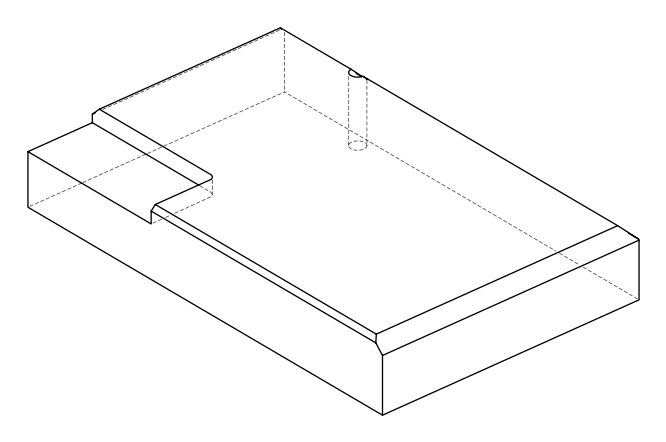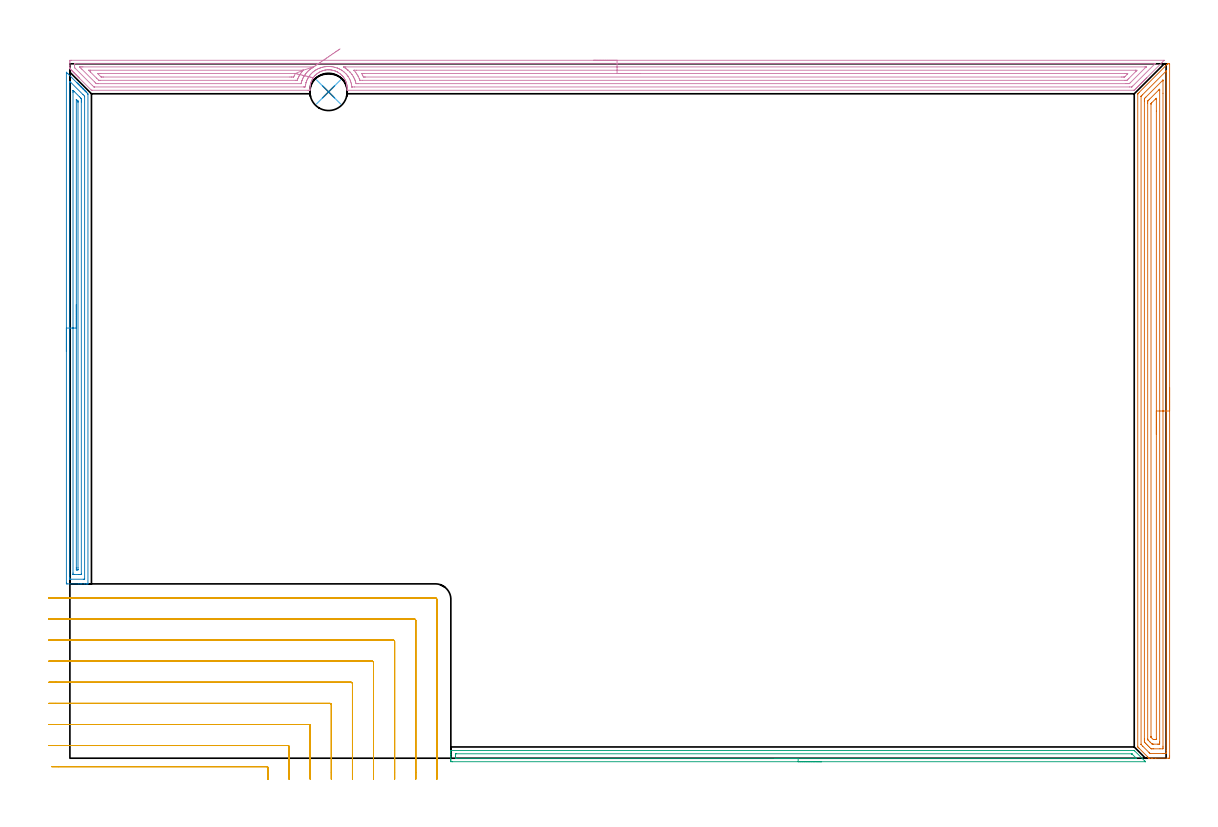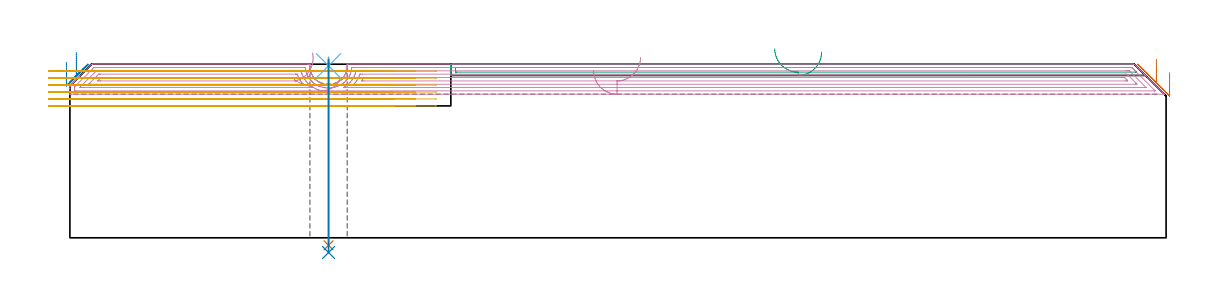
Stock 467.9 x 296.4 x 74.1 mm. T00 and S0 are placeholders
(PLAN: 8 operations, 4 tool changes, 62.9 min)
(1 AREA_MILL | FG_CHAMFER_SURFACE | UGT0205_001 | 11.87 min | 27412 mm3)
(2 AREA_MILL_1 | FG_CHAMFER_SURFACE_1 | UGT0205_001 | 7.03 min | 9617 mm3)
(3 AREA_MILL_2 | FG_CHAMFER_SURFACE_2 | UGT0205_001 | 4.89 min | 3418 mm3)
(4 AREA_MILL_3 | FG_CHAMFER_SURFACE_3 | UGT0205_001 | 18.44 min | 37206 mm3)
(5 MILL_CORNER_NOTCH_RECTANGULAR | CORNER_NOTCH_RECTANGULAR | NXT0201_011 | Follow Part, ap 3, ae 75% | 20.02 min | 214909 mm3)
(6 SPOT_DRILL | STEP1HOLE | NXT0321_9005460120000 | 0.03 min | 24 mm3)
(7 DRILL_THROUGH_HOLE_INTO_CENTER | STEP1HOLE | NXT0301_065 | 0.32 min | 4984 mm3)
(8 DRILL_TO_ENLARGE_THROUGH_HOLE | STEP1HOLE | UGT0301_241 | 0.33 min | 9225 mm3)
(TOOL UGT0205_001 | Chamfer Mill 20 x 3 x 45 deg. | D20 FL50 Z2)
(TOOL NXT0201_011 | ENDMILL 12mm [2P460-1200-NA 1630] | D12 FL38 Z6)
(TOOL NXT0321_9005460120000 | NC Spot Drill, 142deg, 12mm, Carbide, Uncoated | D12 PA142 FL30 Z2)
(TOOL NXT0301_065 | Carbide Drill 9.4mm [860.1-0940-075A1-MM 2214] | D9.4 PA140 FL98 Z2)
(TOOL UGT0301_241 | Twist Drill 15.9 mm | D15.9 PA118 FL120 Z2)
(OP 1 AREA_MILL)
G17 G21 G94 G90
T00 M6
G54
G17 G0 G90 X469.4 Y158.2 S1061 M3
G43 Z84.1 H0
Z70.5
G94 G1 Y158.162 Z69.628 F250.
Y158.048 Z68.763
Y157.859 Z67.912
Y157.597 Z67.08
Y157.263 Z66.274
Y156.86 Z65.5
Y156.391 Z64.764
Y155.86 Z64.072
Y155.271 Z63.429
Y154.628 Z62.84
Y153.936 Z62.308
Y153.2 Z61.84
Y152.426 Z61.437
Y151.62 Z61.103
Y150.788 Z60.841
Y149.936 Z60.652
Y149.072 Z60.538
Y148.2 Z60.5
Y0.953
X469.399 Y0.632 Z60.501
X469.394 Y0.064 Z60.504
X469.392 Y0.008 Z60.506
X468.83 Y0. Z61.068
X463.49 Z66.404
X462.078 Z67.818
X461.71 Z68.184
X460.624 Z69.274
X460.599 Y0.001 Z69.299
X460.598 Y0.002 Z69.3
X460.564 Y0.036 Z69.335
X460.375 Y0.223 Z69.521
X460.265 Y0.334 Z69.633
X460.045 Y0.555 Z69.855
X456.326 Y4.274 Z73.574
X455.967 Y4.632 Z73.93
X455.804 Y4.796 Z74.09
X455.8 Y5.103 Z74.1
Y283.247
X455.805 Y283.603 Z74.091
X455.935 Y283.737 Z73.962
X456.4 Y284.2 Z73.499
X468.265 Y296.066 Z61.633
X468.385 Y296.187 Z61.511
X468.565 Y296.364 Z61.333
X468.6 Y296.393 Z61.297
X468.607 Y296.397 Z61.29
X468.634 Y296.4 Z61.264
X469.391 Y296.399 Z60.505
X469.4 Y296.269 Z60.5
Y148.2
X467.986 Z61.914
Y3.269
X467.982 Y2.421 Z61.918
X467.98 Y2.38 Z61.92
X467.94 Y2.01 Z61.96
X467.466 Y2.002 Z62.434
X467.05 Y2.001 Z62.85
X466.578 Y2. Z63.322
X461.238 Z68.662
X461.134 Y2.003 Z68.766
X461.082 Y2.006 Z68.818
X461.058 Y2.01 Z68.842
X461.013 Y2.049 Z68.887
X460.82 Y2.233 Z69.08
X460.629 Y2.421 Z69.271
X457.947 Y5.104 Z71.953
X457.26 Y5.801 Z72.64
X457.221 Y5.863 Z72.679
X457.217 Y5.952 Z72.683
X457.215 Y5.998 Z72.685
Y282.398
X457.217 Y282.445 Z72.683
X457.221 Y282.535 Z72.679
X457.237 Y282.576 Z72.663
X457.26 Y282.603 Z72.64
X457.579 Y282.927 Z72.321
X457.897 Y283.247 Z72.003
X467.838 Y293.187 Z62.062
X467.94 Y293.287 Z61.96
X467.975 Y293.318 Z61.925
X467.979 Y293.32 Z61.921
X467.982 Y293.285 Z61.918
X467.984 Y293.224 Z61.916
X467.986 Y293.131 Z61.914
Y293.085
Y148.2
X466.572 Z63.328
X466.571 Y5.104 Z63.329
X466.57 Y4.691 Z63.33
X466.567 Y4.209 Z63.333
X466.565 Y4.012 Z63.335
X466.365 Y4.003 Z63.535
X465.27 Y4. Z64.63
X462.6 Z67.3
X461.917 Y4.001 Z67.983
X461.71 Y4.005 Z68.19
X461.504 Y4.01 Z68.396
X461.295 Y4.209 Z68.605
X460.82 Y4.68 Z69.08
X460.396 Y5.104 Z69.504
X459.93 Y5.569 Z69.97
X459.503 Y5.998 Z70.397
X459.04 Y6.471 Z70.86
X458.636 Y6.892 Z71.264
X458.632 Y7.303 Z71.268
X458.629 Y7.787 Z71.271
Y8.2
Y280.564
X458.63 Y280.976 Z71.27
X458.634 Y281.458 Z71.266
X458.635 Y281.506 Z71.265
X458.659 Y281.548 Z71.241
X458.721 Y281.616 Z71.179
X458.801 Y281.699 Z71.099
X459.04 Y281.941 Z70.86
X459.245 Y282.146 Z70.655
X466.434 Y289.334 Z63.466
X466.488 Y289.387 Z63.412
X466.535 Y289.428 Z63.366
X466.559 Y289.449 Z63.341
X466.565 Y289.423 Z63.335
X466.569 Y289.241 Z63.331
X466.571 Y289.095 Z63.329
X466.572 Y283.824 Z63.328
Y148.2
X465.157 Z64.743
Y6.892
X465.152 Y6.116 Z64.748
X465.15 Y6.01 Z64.75
X465.046 Y6.007 Z64.854
X464.824 Y6.003 Z65.076
X464.38 Y6. Z65.52
X462.6 Z67.3
X462.154 Y6.003 Z67.746
X462.043 Y6.006 Z67.857
X461.989 Y6.01 Z67.911
X461.93 Y6.031 Z67.97
X461.71 Y6.246 Z68.19
X461.057 Y6.892 Z68.843
X460.82 Y7.129 Z69.08
X460.165 Y7.787 Z69.735
X460.071 Y7.888 Z69.829
X460.049 Y7.914 Z69.851
X460.047 Y7.934 Z69.853
X460.045 Y7.982 Z69.855
X460.043 Y8.177 Z69.857
Y279.67
X460.049 Y280.445 Z69.851
X460.058 Y280.497 Z69.842
X460.118 Y280.564 Z69.782
X460.468 Y280.918 Z69.432
X460.82 Y281.272 Z69.08
X464.584 Y285.036 Z65.316
X464.77 Y285.219 Z65.13
X464.932 Y285.375 Z64.968
X465.15 Y285.581 Z64.75
X465.156 Y285.15 Z64.744
X465.157 Y285.036 Z64.743
Y148.2
X463.743 Z66.157
X463.742 Y8.427 Z66.158
X463.739 Y8.172 Z66.161
X463.736 Y8.012 Z66.164
X463.659 Y8.008 Z66.241
X463.49 Y8.003 Z66.41
X463.277 Y8.001 Z66.623
X462.6 Y8.01 Z67.3
X462.382 Y8.028 Z67.518
X461.71 Y8.688 Z68.19
X461.493 Y8.915 Z68.408
X461.468 Y8.942 Z68.432
X461.464 Y9.016 Z68.436
X461.459 Y9.151 Z68.441
X461.457 Y9.321 Z68.443
Y279.029
X461.461 Y279.349 Z68.439
X461.464 Y279.428 Z68.436
X461.471 Y279.461 Z68.429
X461.5 Y279.494 Z68.4
X461.668 Y279.67 Z68.232
X461.689 Y279.691 Z68.211
X463.456 Y281.458 Z66.444
X463.474 Y281.475 Z66.427
X463.49 Y281.49 Z66.41
X463.736 Y281.695 Z66.164
X463.74 Y281.458 Z66.16
X463.742 Y281.205 Z66.158
X463.743 Y276.181 Z66.157
Y148.2
Y147.328 Z66.195
Y146.463 Z66.309
Y145.612 Z66.498
Y144.78 Z66.76
Y143.974 Z67.094
Y143.2 Z67.497
Y142.464 Z67.965
Y141.772 Z68.496
Y141.129 Z69.086
Y140.54 Z69.729
Y140.008 Z70.421
Y139.54 Z71.157
Y139.137 Z71.931
Y138.803 Z72.737
Y138.541 Z73.569
Y138.352 Z74.42
Y138.238 Z75.285
Y138.2 Z76.157
G0 Z84.1
M5
M2
(OP 2 AREA_MILL_1)
G17 G21 G94 G90
T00 M6
G54
G17 G0 G90 X-1.5 Y173.6 S1061 M3
G43 Z84.1 H0
Z74.9
G94 G1 Y173.638 Z74.028 F250.
Y173.752 Z73.164
Y173.941 Z72.312
Y174.203 Z71.48
Y174.537 Z70.674
Y174.94 Z69.9
Y175.408 Z69.164
Y175.94 Z68.472
Y176.529 Z67.829
Y177.172 Z67.24
Y177.864 Z66.709
Y178.6 Z66.24
Y179.374 Z65.837
Y180.18 Z65.503
Y181.012 Z65.241
Y181.864 Z65.052
Y182.728 Z64.938
Y183.6 Z64.9
Y292.572
X-1.494 Y292.774 Z64.903
X-1.492 Y292.782 Z64.904
X-1.472 Y292.774 Z64.925
X-1.009 Y292.309 Z65.391
X-0.911 Y292.212 Z65.487
X-0.877 Y292.178 Z65.522
X2.951 Y288.35 Z69.349
X2.995 Y288.305 Z69.394
X3.204 Y288.096 Z69.603
X3.249 Y288.053 Z69.646
X3.293 Y288.007 Z69.692
X3.501 Y287.8 Z69.9
X3.546 Y287.756 Z69.943
X3.591 Y287.71 Z69.99
X3.797 Y287.503 Z70.196
X3.843 Y287.459 Z70.24
X3.889 Y287.412 Z70.288
X4.093 Y287.207 Z70.492
X4.14 Y287.161 Z70.537
X4.187 Y287.114 Z70.586
X4.39 Y286.911 Z70.789
X4.437 Y286.864 Z70.834
X4.485 Y286.816 Z70.884
X4.686 Y286.615 Z71.085
X4.734 Y286.567 Z71.131
X4.782 Y286.518 Z71.181
X4.982 Y286.318 Z71.381
X5.031 Y286.27 Z71.428
X5.08 Y286.22 Z71.479
X5.279 Y286.022 Z71.678
X5.328 Y285.973 Z71.725
X5.378 Y285.922 Z71.777
X5.575 Y285.726 Z71.974
X5.625 Y285.676 Z72.022
X5.676 Y285.624 Z72.075
X5.871 Y285.429 Z72.27
X5.922 Y285.379 Z72.319
X5.974 Y285.327 Z72.373
X6.168 Y285.133 Z72.567
X6.22 Y285.082 Z72.616
X6.272 Y285.029 Z72.671
X6.464 Y284.837 Z72.863
X6.517 Y284.785 Z72.913
X6.57 Y284.731 Z72.969
X6.76 Y284.54 Z73.159
X6.814 Y284.488 Z73.211
X6.868 Y284.433 Z73.267
X7.057 Y284.244 Z73.455
X7.111 Y284.191 Z73.508
X7.423 Y283.877 Z73.823
X7.702 Y283.588 Z74.098
X7.7 Y283.264 Z74.1
Y74.575
X7.697 Y74.41 Z74.088
X7.646 Y74.407 Z74.037
X7.238 Y74.4 Z73.637
X6.919 Z73.318
X6.22 Z72.615
X4.979 Z71.376
X4.437 Z70.832
X3.817 Z70.212
X-1.182 Z65.216
X-1.492 Y74.41 Z64.906
X-1.499 Y74.719 Z64.899
Y74.73
X-1.5 Y183.6 Z64.9
X-0.086 Z66.314
X-0.085 Y288.669 Z66.315
X-0.084 Y288.736 Z66.316
X-0.079 Y288.868 Z66.321
X-0.075 Y288.915 Z66.325
X-0.059 Y288.903 Z66.341
X-0.019 Y288.866 Z66.381
X0.247 Y288.603 Z66.647
X5.607 Y283.241 Z72.007
X6.22 Y282.619 Z72.62
X6.279 Y282.542 Z72.679
X6.283 Y282.414 Z72.683
X6.285 Y282.348 Z72.685
Y76.677
X6.283 Y76.544 Z72.683
X6.28 Y76.456 Z72.68
X6.277 Y76.408 Z72.677
X6.269 Y76.407 Z72.669
X6.22 Y76.404 Z72.62
X5.736 Y76.4 Z72.136
X0.387 Y76.401 Z66.787
X-0.019 Y76.408 Z66.381
X-0.071 Y76.41 Z66.329
X-0.08 Y76.611 Z66.32
X-0.084 Y76.743 Z66.316
X-0.085 Y76.809 Z66.315
X-0.086 Y76.876 Z66.314
Y183.6
X1.328 Z67.728
X1.329 Y284.135 Z67.729
X1.33 Y284.569 Z67.73
X1.334 Y285.029 Z67.734
X1.335 Y285.051 Z67.735
X1.366 Y285.029 Z67.766
X1.763 Y284.636 Z68.163
X4.053 Y282.348 Z70.453
X4.437 Y281.962 Z70.837
X4.689 Y281.705 Z71.089
X4.815 Y281.574 Z71.215
X4.865 Y281.512 Z71.265
X4.866 Y281.454 Z71.266
X4.87 Y281.02 Z71.27
X4.871 Y280.56 Z71.271
Y280.125
Y78.597
X4.869 Y78.488 Z71.269
X4.867 Y78.434 Z71.267
X4.865 Y78.415 Z71.265
X4.829 Y78.41 Z71.229
X4.631 Y78.402 Z71.031
X4.437 Y78.401 Z70.837
X3.742 Y78.4 Z70.142
X1.959 Z68.359
X1.763 Y78.401 Z68.163
X1.567 Y78.402 Z67.967
X1.436 Y78.406 Z67.836
X1.338 Y78.41 Z67.738
X1.336 Y78.453 Z67.736
X1.332 Y78.597 Z67.732
X1.329 Y79.032 Z67.729
X1.328 Y183.6 Z67.728
X2.743 Z69.143
Y281.087
X2.744 Y281.175 Z69.144
X2.745 Y281.196 Z69.145
X2.746 Y281.197 Z69.146
X2.751 Y281.195 Z69.151
X2.788 Y281.16 Z69.188
X3.389 Y280.56 Z69.789
X3.431 Y280.512 Z69.831
X3.451 Y280.487 Z69.851
X3.452 Y280.468 Z69.852
X3.455 Y280.378 Z69.855
X3.457 Y280.196 Z69.857
Y279.832
Y81.278
X3.456 Y80.561 Z69.856
X3.454 Y80.476 Z69.854
X3.45 Y80.425 Z69.85
X3.445 Y80.41 Z69.845
X3.422 Y80.407 Z69.822
X3.315 Y80.403 Z69.715
X3.1 Y80.401 Z69.5
X2.885 Y80.403 Z69.285
X2.778 Y80.407 Z69.178
X2.755 Y80.41 Z69.155
X2.75 Y80.424 Z69.15
X2.748 Y80.473 Z69.148
X2.743 Y81.189 Z69.143
Y81.278
Y183.6
Y184.472 Z69.181
Y185.336 Z69.295
Y186.188 Z69.483
Y187.02 Z69.746
Y187.826 Z70.08
Y188.6 Z70.482
Y189.336 Z70.951
Y190.028 Z71.482
Y190.671 Z72.072
Y191.26 Z72.715
Y191.792 Z73.407
Y192.26 Z74.143
Y192.663 Z74.917
Y192.997 Z75.723
Y193.259 Z76.555
Y193.448 Z77.406
Y193.562 Z78.271
Y193.6 Z79.143
G0 Z84.1
M5
M2
(OP 3 AREA_MILL_2)
G17 G21 G94 G90
T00 M6
G54
G17 G0 G90 X320.85 Y-1.5 S1061 M3
G43 Z84.1 H0
Z79.3
G94 G1 X320.812 Z78.428 F250.
X320.698 Z77.564
X320.509 Z76.712
X320.247 Z75.88
X319.913 Z75.074
X319.51 Z74.3
X319.042 Z73.564
X318.51 Z72.872
X317.921 Z72.229
X317.278 Z71.64
X316.586 Z71.109
X315.85 Z70.64
X315.076 Z70.237
X314.27 Z69.903
X313.438 Z69.641
X312.586 Z69.452
X311.722 Z69.338
X310.85 Z69.3
X163.328
X163.201 Y-1.499 Z69.301
X162.607 Y-1.491 Z69.305
X162.604 Y-1.484 Z69.311
X162.6 Y-0.886 Z69.909
Y-0.595 Z70.2
Y0.007 Z70.801
Y0.59 Z71.387
Y0.9 Z71.696
Y1.483 Z72.279
Y1.793 Z72.588
Y2.413 Z73.213
Y2.874 Z73.673
X162.603 Y3.243 Z74.034
X162.606 Y3.292 Z74.083
X162.608 Y3.297 Z74.088
X162.755 Y3.3 Z74.1
X454.038
X454.306 Y3.294 Z74.091
X454.433 Y3.167 Z73.966
X454.467 Y3.133 Z73.933
X458.796 Y-1.195 Z69.603
X458.935 Y-1.333 Z69.464
X459.094 Y-1.494 Z69.304
Y-1.497 Z69.301
Y-1.499 Z69.299
X459.019 Y-1.5 Z69.3
X310.85
Y-0.086 Z70.714
X164.985 Y-0.085 Z70.715
X164.893 Y-0.084 Z70.716
X164.708 Y-0.079 Z70.721
X164.609 Y-0.075 Z70.725
X164.606 Y-0.048 Z70.752
X164.604 Y0.007 Z70.807
X164.6 Y0.392 Z71.192
X164.601 Y0.9 Z71.7
X164.602 Y1.284 Z72.084
X164.61 Y1.793 Z72.593
X164.624 Y1.879 Z72.679
X164.8 Y1.883 Z72.683
X164.893 Y1.885 Z72.685
X453.054
X453.146 Y1.884 Z72.684
X453.238 Y1.881 Z72.681
X453.26 Y1.879 Z72.679
X453.274 Y1.869 Z72.669
X453.303 Y1.845 Z72.645
X453.357 Y1.793 Z72.593
X454.93 Y0.219 Z71.019
X455.138 Y0.007 Z70.807
X455.206 Y-0.067 Z70.733
X455.212 Y-0.079 Z70.721
X455.177 Y-0.082 Z70.718
X455.115 Y-0.084 Z70.716
X455.023 Y-0.085 Z70.715
X454.93 Y-0.086 Z70.714
X310.85
X309.978 Z70.752
X309.114 Z70.866
X308.262 Z71.055
X307.43 Z71.317
X306.624 Z71.651
X305.85 Z72.054
X305.114 Z72.523
X304.422 Z73.054
X303.779 Z73.643
X303.19 Z74.286
X302.658 Z74.979
X302.19 Z75.714
X301.787 Z76.488
X301.453 Z77.294
X301.191 Z78.126
X301.002 Z78.978
X300.888 Z79.843
X300.85 Z80.714
G0 Z84.1
M5
M2
(OP 4 AREA_MILL_3)
G17 G21 G94 G90
T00 M6
G54
G17 G0 G90 X223.55 Y297.9 S1061 M3
G43 Z84.1 H0
Z71.3
G94 G1 X223.588 Z70.428 F250.
X223.702 Z69.563
X223.891 Z68.712
X224.153 Z67.88
X224.487 Z67.074
X224.89 Z66.3
X225.358 Z65.564
X225.89 Z64.872
X226.479 Z64.229
X227.122 Z63.64
X227.814 Z63.108
X228.55 Z62.64
X229.324 Z62.237
X230.13 Z61.903
X230.962 Z61.641
X231.814 Z61.452
X232.678 Z61.338
X233.55 Z61.3
X466.976
X467.067 Y297.894 Z61.304
X467.081 Y297.892 Z61.305
X467.067 Y297.866 Z61.332
X466.231 Y297.03 Z62.169
X459.66 Y290.459 Z68.738
X459.616 Y290.416 Z68.783
X459.406 Y290.206 Z68.993
X459.363 Y290.162 Z69.035
X459.318 Y290.118 Z69.081
X459.11 Y289.909 Z69.29
X459.066 Y289.864 Z69.333
X459.02 Y289.82 Z69.379
X458.813 Y289.612 Z69.587
X458.768 Y289.567 Z69.63
X458.722 Y289.521 Z69.677
X458.516 Y289.316 Z69.883
X458.471 Y289.27 Z69.927
X458.424 Y289.223 Z69.976
X458.219 Y289.019 Z70.18
X458.174 Y288.972 Z70.225
X458.126 Y288.925 Z70.274
X457.923 Y288.722 Z70.477
X457.876 Y288.675 Z70.522
X457.828 Y288.627 Z70.572
X457.626 Y288.426 Z70.773
X457.579 Y288.378 Z70.819
X457.53 Y288.329 Z70.87
X457.329 Y288.129 Z71.07
X457.282 Y288.08 Z71.117
X457.232 Y288.031 Z71.168
X457.033 Y287.832 Z71.367
X456.984 Y287.783 Z71.414
X456.934 Y287.733 Z71.466
X456.736 Y287.535 Z71.664
X456.687 Y287.485 Z71.712
X456.636 Y287.435 Z71.764
X456.439 Y287.239 Z71.96
X456.389 Y287.188 Z72.009
X456.338 Y287.137 Z72.062
X456.142 Y286.942 Z72.257
X456.092 Y286.891 Z72.306
X456.04 Y286.839 Z72.36
X455.846 Y286.645 Z72.554
X455.795 Y286.593 Z72.604
X455.742 Y286.541 Z72.658
X455.549 Y286.349 Z72.85
X455.497 Y286.296 Z72.901
X455.443 Y286.243 Z72.956
X455.252 Y286.052 Z73.147
X455.2 Y285.999 Z73.198
X455.145 Y285.945 Z73.254
X454.956 Y285.755 Z73.444
X454.903 Y285.701 Z73.496
X454.847 Y285.646 Z73.551
X454.733 Y285.533 Z73.666
X454.437 Y285.236 Z73.96
X454.303 Y285.105 Z74.091
X453.953 Y285.1 Z74.1
X118.654
X118.32 Y285.106 Z74.092
X118.334 Y285.53 Z73.668
X118.336 Y285.563 Z73.636
X118.341 Y286.007 Z73.192
X118.322 Y286.451 Z72.748
X118.308 Y286.593 Z72.605
X118.279 Y286.894 Z72.305
X118.21 Y287.339 Z71.86
X118.207 Y287.353 Z71.847
X118.179 Y287.485 Z71.713
X118.116 Y287.782 Z71.417
X117.994 Y288.227 Z70.971
X117.849 Y288.669 Z70.531
X117.807 Y288.78 Z70.42
X117.637 Y289.171 Z70.029
X117.589 Y289.27 Z69.929
X117.45 Y289.556 Z69.643
X117.36 Y289.716 Z69.483
X117.197 Y290.005 Z69.195
X117.054 Y290.233 Z68.967
X116.921 Y290.443 Z68.756
X116.866 Y290.514 Z68.684
X116.792 Y290.608 Z68.588
X116.693 Y290.737 Z68.462
X116.568 Y290.898 Z68.301
X116.436 Y291.054 Z68.146
X116.2 Y291.331 Z67.869
X116.037 Y291.5 Z67.699
X116.02 Y291.518 Z67.681
X115.627 Y291.877 Z67.322
X115.42 Y292.05 Z67.149
X115.22 Y292.218 Z66.981
X115.126 Y292.288 Z66.91
X114.684 Y292.583 Z66.612
X114.232 Y292.859 Z66.339
X114.184 Y292.885 Z66.313
X113.995 Y292.986 Z66.213
X113.736 Y293.111 Z66.086
X113.475 Y293.223 Z65.977
X113.338 Y293.28 Z65.919
X113.192 Y293.333 Z65.867
X112.894 Y293.439 Z65.757
X112.546 Y293.544 Z65.655
X112.445 Y293.573 Z65.623
X112.395 Y293.583 Z65.61
X111.999 Y293.678 Z65.52
X111.551 Y293.757 Z65.44
X111.501 Y293.762 Z65.433
X111.104 Y293.811 Z65.389
X110.657 Y293.839 Z65.359
X110.602 Y293.837 Z65.357
X110.386 Y293.839 Z65.353
X110.21 Y293.841 Z65.356
X109.763 Y293.815 Z65.379
X109.316 Y293.766 Z65.429
X109.014 Y293.716 Z65.481
X108.87 Y293.69 Z65.503
X108.819 Y293.677 Z65.514
X108.561 Y293.619 Z65.573
X108.421 Y293.588 Z65.606
X108.372 Y293.574 Z65.62
X108.172 Y293.519 Z65.68
X107.976 Y293.463 Z65.736
X107.892 Y293.433 Z65.766
X107.526 Y293.304 Z65.896
X107.082 Y293.121 Z66.076
X106.613 Y292.879 Z66.32
X106.542 Y292.838 Z66.361
X106.188 Y292.635 Z66.562
X105.881 Y292.433 Z66.767
X105.582 Y292.217 Z66.98
X105.54 Y292.184 Z67.014
X105.295 Y291.988 Z67.212
X104.94 Y291.666 Z67.533
X104.6 Y291.331 Z67.869
X104.401 Y291.112 Z68.088
X104.135 Y290.782 Z68.417
X104.05 Y290.666 Z68.533
X103.887 Y290.444 Z68.756
X103.752 Y290.234 Z68.965
X103.507 Y289.854 Z69.346
X103.349 Y289.556 Z69.643
X103.244 Y289.336 Z69.862
X103.213 Y289.27 Z69.926
X103.156 Y289.15 Z70.049
X103.139 Y289.116 Z70.084
X102.956 Y288.669 Z70.531
X102.859 Y288.382 Z70.818
X102.806 Y288.228 Z70.971
X102.724 Y287.931 Z71.265
X102.681 Y287.781 Z71.417
X102.611 Y287.485 Z71.712
X102.56 Y287.141 Z72.058
X102.523 Y286.894 Z72.305
X102.478 Y286.451 Z72.748
X102.459 Y286.007 Z73.192
X102.465 Y285.563 Z73.636
X102.476 Y285.241 Z73.958
X102.48 Y285.106 Z74.092
X101.666 Y285.1 Z74.1
X9.57
X9.197 Y285.105 Z74.091
X9.081 Y285.218 Z73.979
X4.136 Y290.162 Z69.035
X4.07 Y290.229 Z68.97
X3.907 Y290.392 Z68.807
X3.839 Y290.459 Z68.737
X3.773 Y290.526 Z68.673
X3.609 Y290.69 Z68.509
X3.542 Y290.757 Z68.44
X3.477 Y290.823 Z68.376
X3.311 Y290.988 Z68.211
X3.244 Y291.054 Z68.142
X3.18 Y291.12 Z68.08
X3.013 Y291.286 Z67.913
X2.947 Y291.351 Z67.845
X2.883 Y291.416 Z67.783
X2.715 Y291.584 Z67.615
X2.65 Y291.649 Z67.548
X2.586 Y291.713 Z67.486
X2.417 Y291.882 Z67.317
X2.352 Y291.946 Z67.25
X2.29 Y292.01 Z67.189
X2.119 Y292.18 Z67.019
X2.055 Y292.243 Z66.953
X1.993 Y292.306 Z66.893
X1.821 Y292.478 Z66.721
X1.757 Y292.541 Z66.656
X1.696 Y292.603 Z66.596
X1.523 Y292.776 Z66.423
X1.46 Y292.838 Z66.358
X1.4 Y292.9 Z66.299
X1.225 Y293.074 Z66.125
X1.163 Y293.136 Z66.061
X1.103 Y293.197 Z66.002
X0.927 Y293.372 Z65.827
X0.865 Y293.433 Z65.764
X0.806 Y293.493 Z65.706
X0.629 Y293.671 Z65.528
X0.568 Y293.73 Z65.466
X0.393 Y293.907 Z65.293
X0.331 Y293.969 Z65.231
X0.123 Y294.176 Z65.022
X0.033 Y294.269 Z64.929
X0.001 Y294.309 Z64.887
X0. Y294.623 Z64.575
Y294.721 Z64.478
Y295.515 Z63.68
Y296.77 Z62.427
X0.003 Y297.299 Z61.896
X0.007 Y297.891 Z61.305
X0.034 Y297.892 Z61.303
X0.629 Y297.9 Z61.3
X233.55
Y296.486 Z62.714
X462.895
X462.974 Y296.485 Z62.715
X463.132 Y296.481 Z62.719
X463.218 Y296.478 Z62.722
X463.196 Y296.452 Z62.748
X463.154 Y296.407 Z62.793
X463.026 Y296.276 Z62.924
X462.895 Y296.144 Z63.056
X453.648 Y286.898 Z72.302
X453.34 Y286.593 Z72.607
X453.282 Y286.54 Z72.66
X453.261 Y286.523 Z72.677
X453.217 Y286.519 Z72.681
X453.137 Y286.516 Z72.684
X453.059 Y286.515 Z72.685
X452.244 Y286.514 Z72.686
X121.416
X120.521 Y286.515 Z72.685
X120.442 Y286.517 Z72.683
X120.365 Y286.521 Z72.679
X120.329 Y286.526 Z72.674
X120.323 Y286.552 Z72.648
X120.316 Y286.593 Z72.607
X120.296 Y286.739 Z72.461
X120.189 Y287.485 Z71.715
X120.128 Y287.799 Z71.401
X119.98 Y288.378 Z70.822
X119.771 Y289.047 Z70.153
X119.68 Y289.27 Z69.93
X119.548 Y289.58 Z69.62
X119.251 Y290.162 Z69.038
X118.845 Y290.863 Z68.337
X118.718 Y291.054 Z68.146
X118.654 Y291.146 Z68.054
X118.297 Y291.595 Z67.605
X117.999 Y291.946 Z67.254
X117.76 Y292.212 Z66.988
X117.085 Y292.838 Z66.362
X116.866 Y293.025 Z66.175
X116.693 Y293.164 Z66.036
X116.155 Y293.547 Z65.653
X115.972 Y293.665 Z65.535
X115.864 Y293.73 Z65.47
X115.366 Y294.018 Z65.182
X115.078 Y294.168 Z65.032
X114.778 Y294.312 Z64.888
X114.28 Y294.526 Z64.674
X114.184 Y294.562 Z64.638
X114.012 Y294.623 Z64.577
X113.289 Y294.85 Z64.35
X112.979 Y294.932 Z64.268
X112.395 Y295.059 Z64.141
X111.869 Y295.147 Z64.053
X111.501 Y295.191 Z64.009
X110.884 Y295.238 Z63.962
X110.607 Y295.248 Z63.952
X109.987 Y295.241 Z63.959
X109.713 Y295.227 Z63.973
X109.158 Y295.176 Z64.024
X108.998 Y295.158 Z64.042
X108.819 Y295.131 Z64.069
X108.383 Y295.058 Z64.142
X107.925 Y294.956 Z64.244
X107.656 Y294.89 Z64.31
X107.03 Y294.706 Z64.494
X106.967 Y294.685 Z64.515
X106.789 Y294.623 Z64.577
X106.318 Y294.441 Z64.759
X106.243 Y294.41 Z64.79
X106.136 Y294.362 Z64.838
X105.71 Y294.156 Z65.044
X105.242 Y293.909 Z65.291
X105.128 Y293.845 Z65.355
X104.935 Y293.73 Z65.47
X104.58 Y293.499 Z65.701
X104.348 Y293.339 Z65.861
X104.06 Y293.126 Z66.074
X103.707 Y292.838 Z66.362
X103.572 Y292.721 Z66.479
X103.454 Y292.614 Z66.586
X103.116 Y292.283 Z66.917
X102.792 Y291.946 Z67.254
X102.682 Y291.824 Z67.376
X102.56 Y291.679 Z67.521
X102.29 Y291.323 Z67.877
X102.094 Y291.054 Z68.146
X101.666 Y290.398 Z68.802
X101.582 Y290.246 Z68.954
X101.539 Y290.162 Z69.038
X101.291 Y289.644 Z69.556
X101.13 Y289.27 Z69.93
X101.027 Y289.015 Z70.185
X100.811 Y288.378 Z70.822
X100.802 Y288.348 Z70.852
X100.772 Y288.242 Z70.958
X100.63 Y287.626 Z71.574
X100.607 Y287.485 Z71.715
X100.471 Y286.525 Z72.675
X100.194 Y286.518 Z72.682
X100.036 Y286.515 Z72.685
X99.956 Y286.514 Z72.686
X99.877
X10.543 Y286.515 Z72.685
X10.464
X10.385 Y286.518 Z72.682
X10.238 Y286.523 Z72.677
X10.165 Y286.593 Z72.607
X9.57 Y287.18 Z72.02
X2.417 Y294.333 Z64.867
X2.131 Y294.623 Z64.577
X2.038 Y294.722 Z64.478
X2.01 Y294.755 Z64.445
X2.006 Y294.779 Z64.421
X2.003 Y294.831 Z64.369
X2. Y295.038 Z64.162
Y295.515 Z63.685
Y295.931 Z63.269
X2.004 Y296.407 Z62.793
X2.007 Y296.458 Z62.742
X2.009 Y296.478 Z62.722
X2.101 Y296.481 Z62.719
X2.259 Y296.485 Z62.715
X2.338 Y296.486 Z62.714
X2.417
X233.55
Y295.072 Z64.128
X458.868 Y295.071 Z64.129
X459.066
X459.318 Y295.067 Z64.133
X459.339 Y295.065 Z64.135
X459.351 Y295.06 Z64.14
X459.343 Y295.047 Z64.153
X459.335 Y295.036 Z64.164
X459.318 Y295.017 Z64.183
X452.678 Y288.378 Z70.822
X452.421 Y288.122 Z71.078
X452.333 Y288.037 Z71.163
X452.26 Y287.972 Z71.228
X452.217 Y287.935 Z71.265
X452.165 Y287.934 Z71.266
X451.719 Y287.93 Z71.27
X451.271 Y287.929 Z71.271
X450.827 Y287.928 Z71.272
X123.125 Y287.929 Z71.271
X122.68
X122.231 Y287.933 Z71.267
X122.168 Y287.935 Z71.265
X122.137 Y287.94 Z71.26
X121.944 Y288.664 Z70.536
X121.746 Y289.27 Z69.93
X121.64 Y289.558 Z69.642
X121.426 Y290.072 Z69.128
X121.382 Y290.162 Z69.038
X121.337 Y290.253 Z68.947
X121.054 Y290.779 Z68.421
X120.891 Y291.054 Z68.146
X120.442 Y291.771 Z67.429
X120.309 Y291.946 Z67.254
X119.793 Y292.594 Z66.606
X119.576 Y292.838 Z66.362
X119.548 Y292.868 Z66.332
X118.704 Y293.681 Z65.519
X118.654 Y293.726 Z65.474
X118.649 Y293.73 Z65.47
X118.156 Y294.128 Z65.072
X117.76 Y294.408 Z64.792
X117.444 Y294.623 Z64.577
X116.866 Y294.984 Z64.216
X116.783 Y295.039 Z64.161
X116.748 Y295.063 Z64.137
X116.757 Y295.066 Z64.134
X116.786 Y295.068 Z64.132
X116.866 Y295.07 Z64.13
X117.31 Y295.071 Z64.129
X117.76 Y295.072 Z64.128
X233.55
Y293.657 Z65.543
X454.847
X454.922 Y293.656 Z65.544
X455.485 Y293.646 Z65.554
X455.213 Y293.366 Z65.834
X455.06 Y293.21 Z65.99
X454.847 Y292.996 Z66.204
X452.013 Y290.162 Z69.038
X451.642 Y289.792 Z69.408
X451.271 Y289.425 Z69.775
X451.19 Y289.351 Z69.849
X450.377 Y289.343 Z69.857
X450.303
X124.84
X124.019 Y289.346 Z69.854
X123.815 Y289.348 Z69.852
X123.795 Y289.349 Z69.851
X123.782 Y289.377 Z69.823
X123.753 Y289.446 Z69.754
X123.628 Y289.772 Z69.428
X123.47 Y290.162 Z69.038
X123.125 Y290.911 Z68.289
X123.051 Y291.054 Z68.146
X122.971 Y291.207 Z67.993
X122.519 Y291.946 Z67.254
X122.231 Y292.403 Z66.797
X121.889 Y292.838 Z66.362
X121.337 Y293.515 Z65.685
X121.268 Y293.6 Z65.6
X121.257 Y293.617 Z65.583
X121.241 Y293.65 Z65.55
X121.337 Y293.654 Z65.546
X121.411 Y293.656 Z65.544
X122.231 Y293.657 Z65.543
X233.55
Y292.243 Z66.957
X450.377
X450.974 Y292.242 Z66.958
X451.271 Y292.24 Z66.96
X451.552 Y292.236 Z66.964
X451.338 Y291.946 Z67.254
X451.308 Y291.909 Z67.291
X451.271 Y291.87 Z67.33
X450.377 Y290.976 Z68.224
X450.206 Y290.816 Z68.384
X450.148 Y290.764 Z68.436
X450.078 Y290.762 Z68.438
X449.779 Y290.758 Z68.442
X449.483 Y290.757 Z68.443
X448.886
X126.105
X125.807 Y290.758 Z68.442
X125.51 Y290.761 Z68.439
X125.318 Y290.764 Z68.436
X125.261 Y290.872 Z68.328
X125.169 Y291.054 Z68.146
X124.913 Y291.565 Z67.635
X124.544 Y292.227 Z66.973
X124.622 Y292.237 Z66.963
X124.913 Y292.239 Z66.961
X125.51 Y292.243 Z66.957
X233.55
X234.422 Z66.995
X235.286 Z67.109
X236.138 Z67.298
X236.97 Z67.56
X237.776 Z67.894
X238.55 Z68.297
X239.286 Z68.765
X239.978 Z69.296
X240.621 Z69.886
X241.21 Z70.529
X241.742 Z71.221
X242.21 Z71.957
X242.613 Z72.731
X242.947 Z73.537
X243.209 Z74.369
X243.398 Z75.22
X243.512 Z76.085
X243.55 Z76.957
G0 Z84.1
X115.302 Y302.76
Z67.925
G1 X114.921 Y302.5 Z67.185
X114.488 Y302.203 Z66.488
X114.007 Y301.874 Z65.839
X113.481 Y301.514 Z65.244
X112.914 Y301.125 Z64.706
X112.31 Y300.712 Z64.23
X111.675 Y300.277 Z63.82
X111.013 Y299.824 Z63.479
X110.328 Y299.355 Z63.209
X109.627 Y298.875 Z63.012
X108.914 Y298.387 Z62.89
X108.195 Y297.895 Z62.844
X107.476 Y297.403 Z62.873
X106.761 Y296.913 Z62.979
X106.057 Y296.431 Z63.16
X105.368 Y295.96 Z63.415
X104.701 Y295.503 Z63.741
X104.059 Y295.064 Z64.136
X104.038 Y295.049 Z64.151
X103.966 Y295.004 Z64.196
X103.661 Y294.821 Z64.379
X103.454 Y294.696 Z64.504
X103.409 Y294.668 Z64.533
X103.342 Y294.623 Z64.577
X102.883 Y294.3 Z64.9
X102.56 Y294.062 Z65.138
X102.376 Y293.914 Z65.286
X102.157 Y293.73 Z65.47
X101.898 Y293.498 Z65.702
X101.666 Y293.282 Z65.918
X101.444 Y293.06 Z66.14
X101.231 Y292.838 Z66.362
X101.011 Y292.599 Z66.601
X100.772 Y292.314 Z66.886
X100.611 Y292.107 Z67.093
X100.493 Y291.946 Z67.254
X100.239 Y291.586 Z67.614
X99.886 Y291.054 Z68.146
X99.877 Y291.041 Z68.159
X99.575 Y290.463 Z68.737
X99.428 Y290.162 Z69.038
X99.291 Y289.855 Z69.345
X99.052 Y289.27 Z69.93
X99.033 Y289.22 Z69.98
X98.983 Y289.072 Z70.128
X98.822 Y288.538 Z70.662
X98.778 Y288.378 Z70.822
X98.697 Y288.073 Z71.127
X98.661 Y287.946 Z71.254
X98.656 Y287.936 Z71.264
X98.642 Y287.933 Z71.267
X98.603 Y287.93 Z71.27
X98.539 Y287.929 Z71.271
X12.253
X11.807 Y287.93 Z71.27
X11.359 Y287.934 Z71.266
X11.297 Y287.935 Z71.265
X11.264 Y287.947 Z71.253
X11.23 Y287.978 Z71.222
X11.092 Y288.111 Z71.089
X10.822 Y288.378 Z70.822
X10.464 Y288.735 Z70.465
X5.1 Y294.099 Z65.101
X4.578 Y294.623 Z64.577
X4.205 Y295.001 Z64.199
X4.151 Y295.065 Z64.135
X4.205 Y295.066 Z64.134
X4.651 Y295.07 Z64.13
X5.1 Y295.071 Z64.129
X5.544 Y295.072 Z64.128
X103.962 Y295.071 Z64.129
X103.988 Y295.07 Z64.13
X104.03 Y295.067 Z64.133
X104.059 Y295.064 Z64.136
X99.577 Y293.651 Z65.549
X99.566 Y293.636 Z65.564
X99.339 Y293.375 Z65.825
X99.047 Y293.03 Z66.17
X98.983 Y292.954 Z66.246
X98.933 Y292.889 Z66.311
X98.895 Y292.838 Z66.362
X98.558 Y292.371 Z66.829
X98.267 Y291.946 Z67.254
X98.196 Y291.84 Z67.36
X98.089 Y291.672 Z67.528
X97.869 Y291.274 Z67.926
X97.753 Y291.054 Z68.146
X97.567 Y290.683 Z68.517
X97.336 Y290.162 Z69.038
X97.195 Y289.831 Z69.369
X97.041 Y289.423 Z69.777
X97.011 Y289.35 Z69.85
X96.916 Y289.347 Z69.853
X96.711 Y289.345 Z69.855
X96.301 Y289.343 Z69.857
X96.228
X13.074
X12.663 Y289.344 Z69.856
X12.458 Y289.346 Z69.854
X12.356 Y289.349 Z69.851
X12.309 Y289.352 Z69.848
X12.253 Y289.402 Z69.798
X11.487 Y290.162 Z69.038
X11.359 Y290.29 Z68.91
X8.81 Y292.838 Z66.362
X8.676 Y292.973 Z66.227
X8.044 Y293.616 Z65.584
X8.013 Y293.647 Z65.553
X8.033 Y293.65 Z65.55
X8.124 Y293.653 Z65.547
X8.308 Y293.656 Z65.544
X8.676 Y293.657 Z65.543
X8.749
X99.349
X99.495 Y293.656 Z65.544
X99.567 Y293.654 Z65.546
X99.577 Y293.652 Z65.548
Y293.651 Z65.549
X96.24 Y292.236 Z66.964
X96.241 Y292.232 Z66.968
X96.231 Y292.206 Z66.994
X95.855 Y291.499 Z67.701
X95.631 Y291.054 Z68.146
X95.556 Y290.905 Z68.295
X95.513 Y290.826 Z68.374
X95.475 Y290.764 Z68.436
X95.407 Y290.763 Z68.437
X94.809 Y290.758 Z68.442
X94.513 Y290.757 Z68.443
X93.916
X14.338
X14.041 Y290.758 Z68.442
X13.44 Y290.762 Z68.438
X13.373 Y290.764 Z68.436
X13.326 Y290.784 Z68.416
X13.254 Y290.85 Z68.35
X13.147 Y290.952 Z68.248
X12.153 Y291.946 Z67.254
X12.055 Y292.048 Z67.152
X11.875 Y292.236 Z66.964
X11.959 Y292.239 Z66.961
X12.253 Y292.241 Z66.959
X12.849 Y292.243 Z66.957
X13.147
X96.11
X96.16 Y292.242 Z66.958
X96.231 Y292.238 Z66.962
X96.24 Y292.236 Z66.964
X97.059 Y292.044 Z67.195
X97.855 Y291.858 Z67.498
X98.623 Y291.678 Z67.872
X99.356 Y291.506 Z68.313
X100.049 Y291.344 Z68.817
X100.696 Y291.192 Z69.382
X101.293 Y291.052 Z70.003
X101.835 Y290.925 Z70.675
X102.318 Y290.812 Z71.392
X102.738 Y290.713 Z72.151
X103.092 Y290.63 Z72.943
X103.378 Y290.563 Z73.765
X103.592 Y290.513 Z74.609
X103.735 Y290.48 Z75.469
X103.804 Y290.464 Z76.339
X103.798 Y290.465 Z77.211
X103.719 Y290.483 Z78.08
X103.566 Y290.519 Z78.938
G0 Z84.1
M5
M2
(OP 5 MILL_CORNER_NOTCH_RECTANGULAR)
G17 G21 G94 G90
T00 M6
G54
G17 G0 G90 X84.6 Y-9. S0 M3
G43 Z84.1 H1
Z71.133
G94 G1 Y-6. F250.
Y-4.194 F500.
G3 X84.006 Y-3.6 R0.6
G1 X-4.8
X-7.8 F250.
G0 Z84.1
X93.6 Y-9.
Z71.133
G1 Y-6.
Y4.806 F500.
G3 X93.006 Y5.4 R0.6
G1 X-5.779
X-6.
X-9. Y5.411 F250.
G0 Z84.1
X102.6 Y-9.
Z71.133
G1 Y-6.
Y13.805 F500.
G3 X102.005 Y14.4 R0.6
G1 X-5.779
X-6.
X-9. Y14.413 F250.
G0 Z84.1
X111.6 Y-9.
Z71.133
G1 Y-6.
Y22.805 F500.
G3 X111.005 Y23.4 R0.6
G1 X-5.779
X-6. Y23.401
X-9. Y23.415 F250.
G0 Z84.1
X120.6 Y-9.
Z71.133
G1 Y-6.
Y31.805 F500.
G3 X120.005 Y32.4 R0.6
G1 X-5.779
X-6. Y32.401
X-9. Y32.419 F250.
G0 Z84.1
X129.6 Y-9.
Z71.133
G1 Y-6.
Y40.805 F500.
G3 X129.005 Y41.4 R0.6
G1 X-5.779
X-6. Y41.401
X-9. Y41.426 F250.
G0 Z84.1
X138.6 Y-9.
Z71.133
G1 Y-6.
Y49.804 F500.
G3 X138.004 Y50.4 R0.6
G1 X-5.779
G2 X-6. Y50.401 R18.
G1 X-9. Y50.438 F250.
G0 Z84.1
X147.6 Y-9.
Z71.133
G1 Y-6.
Y58.804 F500.
G3 X147.004 Y59.4 R0.6
G1 X-5.779
G2 X-6. Y59.403 R9.
G1 X-8.999 Y59.477 F250.
G0 Z84.1
X156.6 Y-9.
Z71.133
G1 Y-6.
Y67.804 F500.
G3 X156.004 Y68.4 R0.6
G1 X-5.779
X-8.779 F250.
G0 Z84.1
X84.6 Y-9.
Z68.167
G1 Y-6.
Y-4.194 F500.
G3 X84.006 Y-3.6 R0.6
G1 X-4.8
X-7.8 F250.
G0 Z84.1
X93.6 Y-9.
Z68.167
G1 Y-6.
Y4.806 F500.
G3 X93.006 Y5.4 R0.6
G1 X-6.
X-9. F250.
G0 Z84.1
X102.6 Y-9.
Z68.167
G1 Y-6.
Y13.805 F500.
G3 X102.005 Y14.4 R0.6
G1 X-6.
X-9. F250.
G0 Z84.1
X111.6 Y-9.
Z68.167
G1 Y-6.
Y22.805 F500.
G3 X111.005 Y23.4 R0.6
G1 X-6.
X-9. F250.
G0 Z84.1
X120.6 Y-9.
Z68.167
G1 Y-6.
Y31.805 F500.
G3 X120.005 Y32.4 R0.6
G1 X-6.
X-9. F250.
G0 Z84.1
X129.6 Y-9.
Z68.167
G1 Y-6.
Y40.805 F500.
G3 X129.005 Y41.4 R0.6
G1 X-6.
X-9. F250.
G0 Z84.1
X138.6 Y-9.
Z68.167
G1 Y-6.
Y49.804 F500.
G3 X138.004 Y50.4 R0.6
G1 X-6.
X-9. F250.
G0 Z84.1
X147.6 Y-9.
Z68.167
G1 Y-6.
Y58.804 F500.
G3 X147.004 Y59.4 R0.6
G1 X-6.
X-9. F250.
G0 Z84.1
X156.6 Y-9.
Z68.167
G1 Y-6.
Y67.804 F500.
G3 X156.004 Y68.4 R0.6
G1 X-6.
X-9. F250.
G0 Z84.1
X84.6 Y-9.
Z65.2
G1 Y-6.
Y-4.194 F500.
G3 X84.006 Y-3.6 R0.6
G1 X-4.8
X-7.8 F250.
G0 Z84.1
X93.6 Y-9.
Z65.2
G1 Y-6.
Y4.806 F500.
G3 X93.006 Y5.4 R0.6
G1 X-6.
X-9. F250.
G0 Z84.1
X102.6 Y-9.
Z65.2
G1 Y-6.
Y13.805 F500.
G3 X102.005 Y14.4 R0.6
G1 X-6.
X-9. F250.
G0 Z84.1
X111.6 Y-9.
Z65.2
G1 Y-6.
Y22.805 F500.
G3 X111.005 Y23.4 R0.6
G1 X-6.
X-9. F250.
G0 Z84.1
X120.6 Y-9.
Z65.2
G1 Y-6.
Y31.805 F500.
G3 X120.005 Y32.4 R0.6
G1 X-6.
X-9. F250.
G0 Z84.1
X129.6 Y-9.
Z65.2
G1 Y-6.
Y40.805 F500.
G3 X129.005 Y41.4 R0.6
G1 X-6.
X-9. F250.
G0 Z84.1
X138.6 Y-9.
Z65.2
G1 Y-6.
Y49.804 F500.
G3 X138.004 Y50.4 R0.6
G1 X-6.
X-9. F250.
G0 Z84.1
X147.6 Y-9.
Z65.2
G1 Y-6.
Y58.804 F500.
G3 X147.004 Y59.4 R0.6
G1 X-6.
X-9. F250.
G0 Z84.1
X156.6 Y-9.
Z65.2
G1 Y-6.
Y67.804 F500.
G3 X156.004 Y68.4 R0.6
G1 X-6.
X-9. F250.
G0 Z84.1
X84.6 Y-9.
Z62.233
G1 Y-6.
Y-4.194 F500.
G3 X84.006 Y-3.6 R0.6
G1 X-4.8
X-7.8 F250.
G0 Z84.1
X93.6 Y-9.
Z62.233
G1 Y-6.
Y4.806 F500.
G3 X93.006 Y5.4 R0.6
G1 X-6.
X-9. F250.
G0 Z84.1
X102.6 Y-9.
Z62.233
G1 Y-6.
Y13.806 F500.
G3 X102.006 Y14.4 R0.6
G1 X-6.
X-9. F250.
G0 Z84.1
X111.6 Y-9.
Z62.233
G1 Y-6.
Y22.805 F500.
G3 X111.005 Y23.4 R0.6
G1 X-6.
X-9. F250.
G0 Z84.1
X120.6 Y-9.
Z62.233
G1 Y-6.
Y31.805 F500.
G3 X120.005 Y32.4 R0.6
G1 X-6.
X-9. F250.
G0 Z84.1
X129.6 Y-9.
Z62.233
G1 Y-6.
Y40.805 F500.
G3 X129.005 Y41.4 R0.6
G1 X-6.
X-9. F250.
G0 Z84.1
X138.6 Y-9.
Z62.233
G1 Y-6.
Y49.804 F500.
G3 X138.004 Y50.4 R0.6
G1 X-6.
X-9. F250.
G0 Z84.1
X147.6 Y-9.
Z62.233
G1 Y-6.
Y58.804 F500.
G3 X147.004 Y59.4 R0.6
G1 X-6.
X-9. F250.
G0 Z84.1
X156.6 Y-9.
Z62.233
G1 Y-6.
Y67.804 F500.
G3 X156.004 Y68.4 R0.6
G1 X-6.
X-9. F250.
G0 Z84.1
X84.6 Y-9.
Z59.267
G1 Y-6.
Y-4.194 F500.
G3 X84.006 Y-3.6 R0.6
G1 X-4.8
X-7.8 F250.
G0 Z84.1
X93.6 Y-9.
Z59.267
G1 Y-6.
Y4.806 F500.
G3 X93.006 Y5.4 R0.6
G1 X-6.
X-9. F250.
G0 Z84.1
X102.6 Y-9.
Z59.267
G1 Y-6.
Y13.806 F500.
G3 X102.006 Y14.4 R0.6
G1 X-6.
X-9. F250.
G0 Z84.1
X111.6 Y-9.
Z59.267
G1 Y-6.
Y22.805 F500.
G3 X111.005 Y23.4 R0.6
G1 X-6.
X-9. F250.
G0 Z84.1
X120.6 Y-9.
Z59.267
G1 Y-6.
Y31.805 F500.
G3 X120.005 Y32.4 R0.6
G1 X-6.
X-9. F250.
G0 Z84.1
X129.6 Y-9.
Z59.267
G1 Y-6.
Y40.805 F500.
G3 X129.005 Y41.4 R0.6
G1 X-6.
X-9. F250.
G0 Z84.1
X138.6 Y-9.
Z59.267
G1 Y-6.
Y49.804 F500.
G3 X138.004 Y50.4 R0.6
G1 X-6.
X-9. F250.
G0 Z84.1
X147.6 Y-9.
Z59.267
G1 Y-6.
Y58.804 F500.
G3 X147.004 Y59.4 R0.6
G1 X-6.
X-9. F250.
G0 Z84.1
X156.6 Y-9.
Z59.267
G1 Y-6.
Y67.804 F500.
G3 X156.004 Y68.4 R0.6
G1 X-6.
X-9. F250.
G0 Z84.1
X84.6 Y-9.
Z56.3
G1 Y-6.
Y-4.194 F500.
G3 X84.006 Y-3.6 R0.6
G1 X-4.8
X-7.8 F250.
G0 Z84.1
X93.6 Y-9.
Z56.3
G1 Y-6.
Y4.806 F500.
G3 X93.006 Y5.4 R0.6
G1 X-6.
X-9. F250.
G0 Z84.1
X102.6 Y-9.
Z56.3
G1 Y-6.
Y13.806 F500.
G3 X102.006 Y14.4 R0.6
G1 X-6.
X-9. F250.
G0 Z84.1
X111.6 Y-9.
Z56.3
G1 Y-6.
Y22.805 F500.
G3 X111.005 Y23.4 R0.6
G1 X-6.
X-9. F250.
G0 Z84.1
X120.6 Y-9.
Z56.3
G1 Y-6.
Y31.805 F500.
G3 X120.005 Y32.4 R0.6
G1 X-6.
X-9. F250.
G0 Z84.1
X129.6 Y-9.
Z56.3
G1 Y-6.
Y40.805 F500.
G3 X129.005 Y41.4 R0.6
G1 X-6.
X-9. F250.
G0 Z84.1
X138.6 Y-9.
Z56.3
G1 Y-6.
Y49.804 F500.
G3 X138.004 Y50.4 R0.6
G1 X-6.
X-9. F250.
G0 Z84.1
X147.6 Y-9.
Z56.3
G1 Y-6.
Y58.804 F500.
G3 X147.004 Y59.4 R0.6
G1 X-6.
X-9. F250.
G0 Z84.1
X156.6 Y-9.
Z56.3
G1 Y-6.
Y67.804 F500.
G3 X156.004 Y68.4 R0.6
G1 X-6.
X-9. F250.
G0 Z84.1
M5
M2
(OP 6 SPOT_DRILL)
G17 G21 G94 G90
T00 M6
G54
G17 G0 G90 X110.4 Y284.4 S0 M3
G43 Z84.1 H0
G94 G81 G98 Z73.416 F250. R77.1
G80
M5
M2
(OP 7 DRILL_THROUGH_HOLE_INTO_CENTER)
G17 G21 G94 G90
T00 M6
G54
G17 G0 G90 X110.4 Y284.4 S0 M3
G43 Z84.1 H1
G94 G73 G98 Z-3.211 F250. Q8.59 R76.1
G80
M5
M2
(OP 8 DRILL_TO_ENLARGE_THROUGH_HOLE)
G17 G21 G94 G90
T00 M6
G54
G17 G0 G90 X110.4 Y284.4 S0 M3
G43 Z84.1 H0
G94 G73 G98 Z-6.277 F250. Q13.396 R76.1
G80
M5
M2
